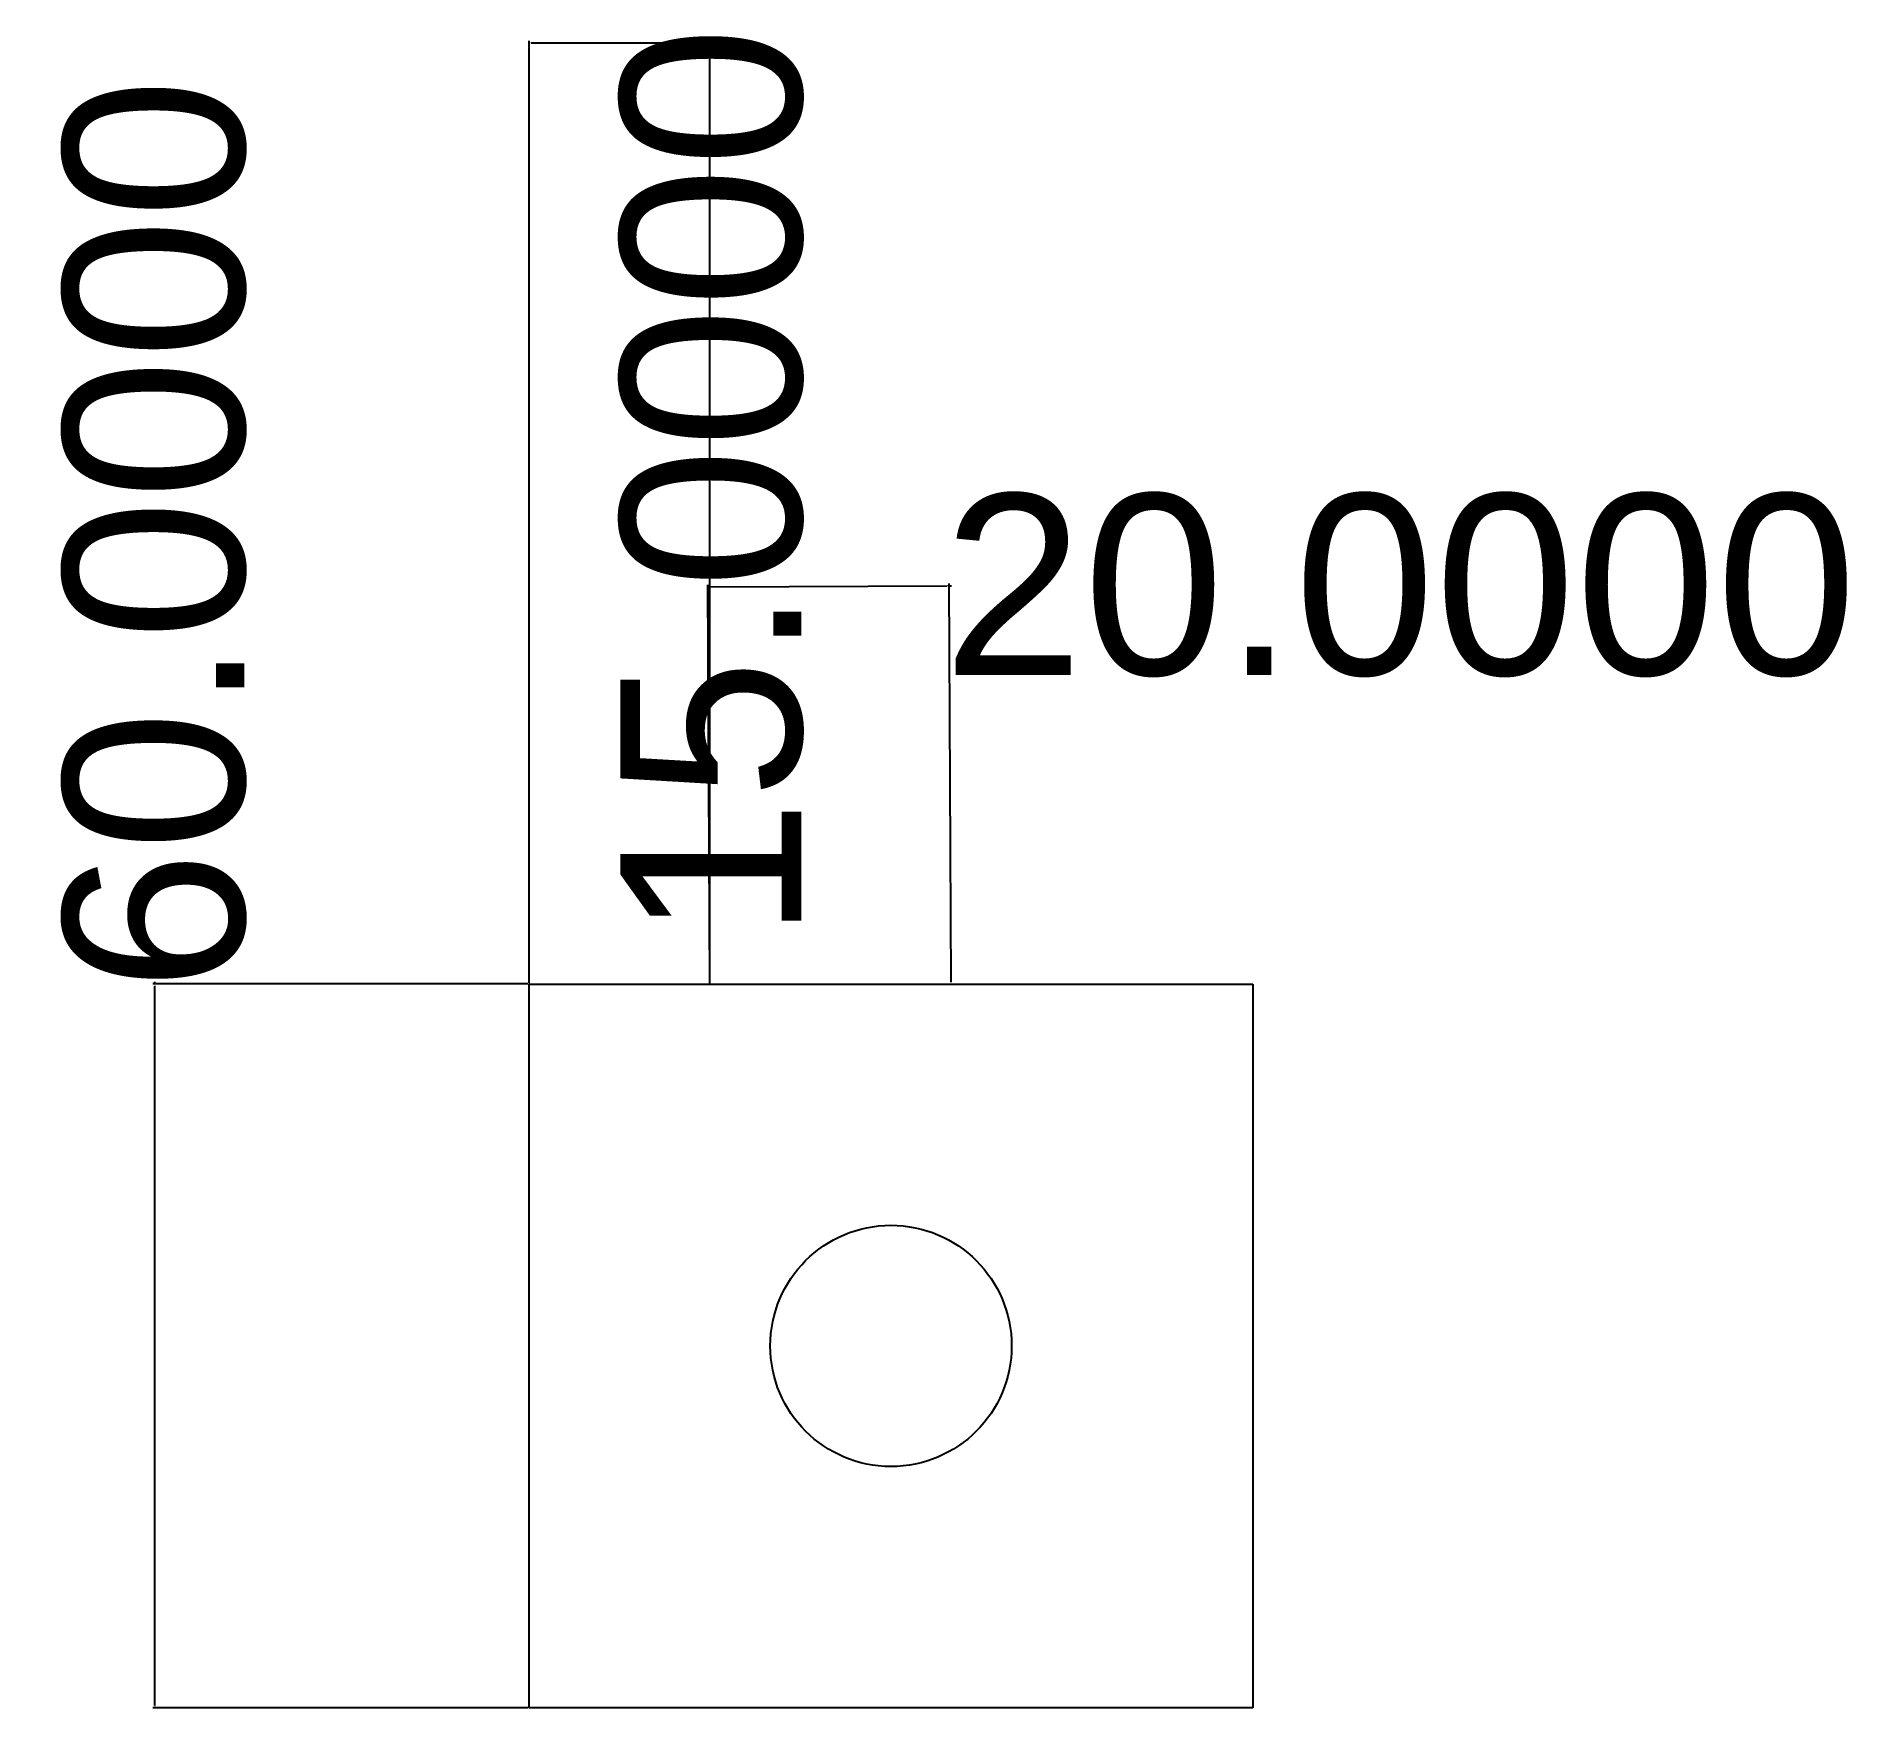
# Model space of a CAD drawing. Header units: inches. Extents: x -16 to 134, y 37 to 175.
import ezdxf

# ---------------------------------------------------------------- set-up
doc = ezdxf.new("R2010")
doc.units = ezdxf.units.IN
doc.header["$MEASUREMENT"] = 0
doc.styles.get("Standard").update_dxf_attribs({"font": 'arial.ttf'})
doc.dimstyles.get("Standard").update_dxf_attribs({"dimtxt": 15, "dimasz": 0.18, "dimexe": 0.18, "dimexo": 0.0625, "dimgap": 0.09, "dimtad": 0, "dimtih": 1, "dimtoh": 1, "dimdec": 4, "dimzin": 0, "dimdsep": 46, "dimtxsty": 'Standard', "dimcen": 0.09, "dimadec": 0, "dimazin": 0, "dimtfac": 1, "dimtdec": 4, "dimtofl": 0, "dimtmove": 0, "dimatfit": 3, "dimfxl": 1, "dimtolj": 1, "dimtzin": 0, "dimarcsym": 0})

# ---------------------------------------------------------------- blocks, each defined once
blk = doc.blocks.new('*D10')
at = {"color": 0, "lineweight": -2, "transparency": 16777216}
for p, q in [((24.61, 96.57), (-6.51, 96.57)), ((-6.33, 96.57), (-6.33, 96.75)), ((-6.33, 36.75), (-6.33, 96.39)), ((24.61, 36.57), (-6.51, 36.57))]:
    blk.add_line(p, q, dxfattribs=at)
at = {"color": 0, "transparency": 16777216}
for points in [[(-6.36, 96.39), (-6.3, 96.39), (-6.33, 96.57)], [(-6.36, 36.75), (-6.3, 36.75), (-6.33, 36.57)]]:
    blk.add_solid(points, dxfattribs=at)
at = {"layer": 'Defpoints', "color": 0, "transparency": 16777216}
for p in [(-6.33, 96.57), (24.67, 96.57, -6.34), (24.67, 36.57, -6.34)]:
    blk.add_point(p, dxfattribs=at)
at = {"color": 0, "transparency": 16777216, "insert": (-6.33, 133.81), "char_height": 15, "attachment_point": 5, "rotation": 90}
blk.add_mtext('\\A1;60.0000', dxfattribs=at)
blk = doc.blocks.new('*D11')
at = {"color": 0, "lineweight": -2, "transparency": 16777216}
for p, q in [((24.67, 96.63), (24.67, 174.77)), ((24.85, 174.59), (39.49, 174.59)), ((39.67, 96.63), (39.67, 174.77)), ((39.67, 174.59), (39.85, 174.59)), ((39.85, 174.59), (39.85, 174.41))]:
    blk.add_line(p, q, dxfattribs=at)
at = {"color": 0, "transparency": 16777216}
for points in [[(24.85, 174.56), (24.85, 174.62), (24.67, 174.59)], [(39.49, 174.56), (39.49, 174.62), (39.67, 174.59)]]:
    blk.add_solid(points, dxfattribs=at)
at = {"layer": 'Defpoints', "color": 0, "transparency": 16777216}
for p in [(39.67, 174.59), (24.67, 96.57, -6.34), (39.67, 96.57, -6.34)]:
    blk.add_point(p, dxfattribs=at)
at = {"color": 0, "transparency": 16777216, "insert": (39.85, 138.09), "char_height": 15, "attachment_point": 5, "rotation": 90}
blk.add_mtext('\\A1;15.0000', dxfattribs=at)
blk = doc.blocks.new('*D13')
at = {"color": 0, "lineweight": -2, "transparency": 16777216}
for p, q in [((39.67, 96.63), (39.5, 129.67)), ((39.68, 129.49), (59.32, 129.59)), ((59.67, 96.73), (59.5, 129.77)), ((59.5, 129.59), (59.68, 129.59))]:
    blk.add_line(p, q, dxfattribs=at)
at = {"color": 0, "transparency": 16777216}
for points in [[(39.68, 129.52), (39.68, 129.46), (39.5, 129.49)], [(59.32, 129.62), (59.32, 129.56), (59.5, 129.59)]]:
    blk.add_solid(points, dxfattribs=at)
at = {"layer": 'Defpoints', "color": 0, "transparency": 16777216}
for p in [(59.5, 129.59), (39.67, 96.57, 25), (59.67, 96.67, 25)]:
    blk.add_point(p, dxfattribs=at)
at = {"color": 0, "transparency": 16777216, "insert": (96.84, 129.59), "char_height": 15, "attachment_point": 5}
blk.add_mtext('\\A1;20.0000', dxfattribs=at)

msp = doc.modelspace()

# ---------------------------------------------------------------- linework, layer by layer
for p, q in [((24.66996, 36.56529), (24.66996, 96.56529)), ((24.66996, 96.56529), (84.66996, 96.56529)), ((84.66996, 96.56529), (84.66996, 36.56529)), ((84.66996, 36.56529), (24.66996, 36.56529))]:
    msp.add_line(p, q)
msp.add_circle((54.66996, 66.56529, 10), 10)

# ---------------------------------------------------------------- dimensions: what is measured, and where the dimension line sits
for base, p1, p2, angle, picture, middle in [((39.66996, 174.59323, 41.34277), (24.66996, 96.56529, 35), (39.66996, 96.56529, 35), 180, '*D11', (39.84996, 138.09199, 41.34277)), ((-6.33135, 96.56529, 41.34277), (24.66996, 36.56529, 35), (24.66996, 96.56529, 35), 90, '*D10', (-6.33135, 133.81346, 41.34277))]:
    dim = msp.add_linear_dim(base=base, p1=p1, p2=p2, angle=angle, dimstyle='Standard')
    dim.commit()
    dim.dimension.update_dxf_attribs({"geometry": picture, "text_midpoint": middle})
dim = msp.add_aligned_dim(p1=(39.66996, 96.56529, 25), p2=(59.6697, 96.66632, 25), distance=32.92284, dimstyle='Standard')
dim.commit()
dim.dimension.update_dxf_attribs({"geometry": '*D13', "text_midpoint": (96.83853, 129.58965)})

doc.saveas('drawing.dxf')
